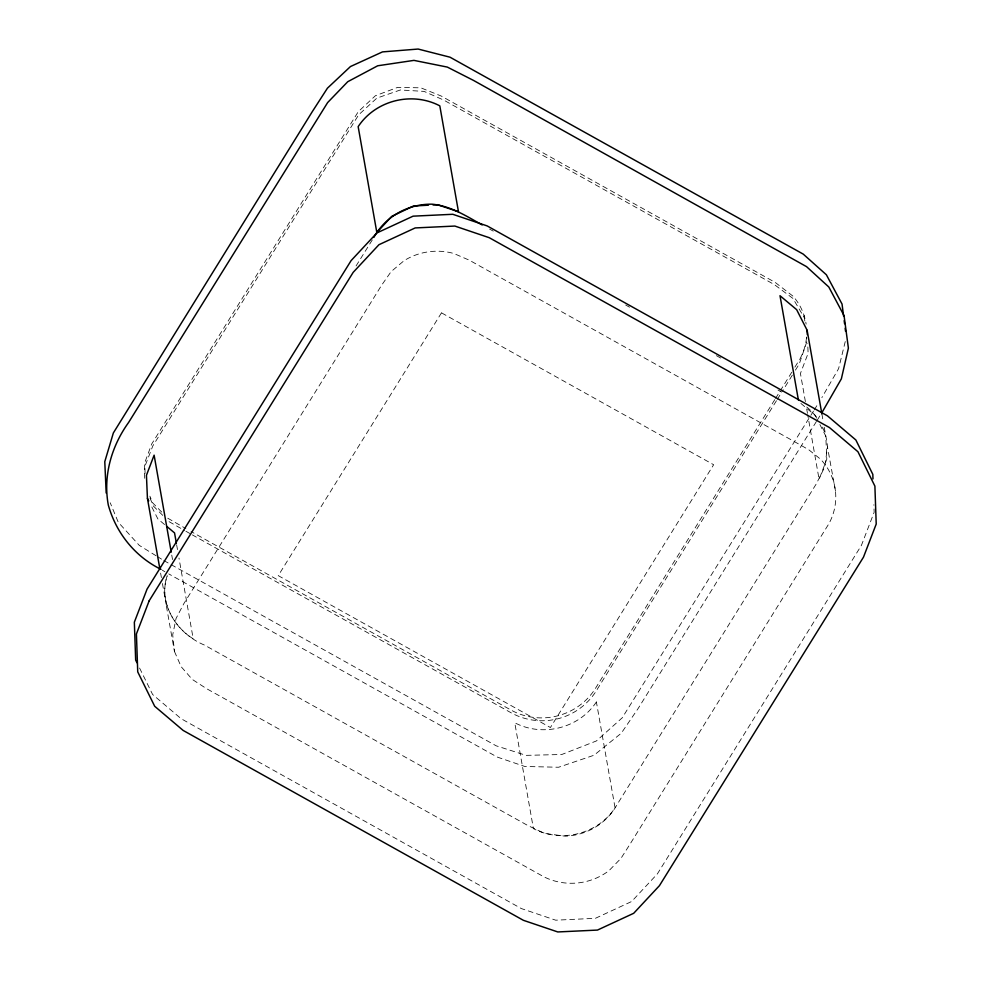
<?xml version="1.0" encoding="UTF-8"?>
<svg xmlns="http://www.w3.org/2000/svg" width="981" height="981" viewBox="0 0 981 981"><rect width="100%" height="100%" fill="white"/><g stroke="black" fill="none" stroke-linecap="round" stroke-linejoin="round"><path stroke-width="0.74" stroke-dasharray="4.91 3.68" d="M822.483 427.14A60.258 57.462 -10 0 1 827.473 446.944L824.8 466.931L816.388 483.707L616.681 805.242A60.062 57.278 -10 0 1 565.228 836.192L544.627 833.409L527.852 825.536L204.453 645.057C178.039 634.29 157.267 604.382 167.224 575.761C159.081 599.501 172.325 626.172 193.208 638.79L178.983 558.066M845.254 341.572L838.596 368.648L821.87 397.612M791.79 372.204L780.925 389.751M794.904 367.127L799.589 359.5M792.341 375.122L782.102 391.652M795.432 370.131L799.294 363.902L806.934 341.363L806.468 336.998M356.078 265.937L372.326 239.855M774.757 399.696L596.007 687.473C578.41 716.535 540.212 726.48 510.623 709.852L191.037 531.506M775.53 398.445L780.165 391.002M776.449 400.739L597.858 688.282C580.2 719.183 541.034 729.925 510.108 712.231L192.386 534.915M777.259 399.439L781.293 392.952M813.457 411.137L622.199 717.834L596.374 740.962L561.782 754.499L526.086 755.358L496.128 745.793L170.179 564.112M814.23 409.911L818.044 403.767M816.425 421.474L638.312 708.233L621.255 733.236L593.983 755.26L558.569 767.252L524.761 766.468L497.183 757.038L168.744 573.91M817.198 420.224L821.072 413.994M489.556 229.076L493.247 231.124M625.67 305.03L629.569 307.2M716.4 355.662L721.575 358.543M777.97 390.021L781.624 392.057M163.827 560.556L168.916 563.401M169.075 521.671L184.624 530.525M185.924 531.261L189.811 533.48M167.751 518.201L185.85 528.575M156.065 555.761L139.253 545.35L118.296 522.321L110.215 502.787M157.352 556.558L162.527 559.759M162.306 570.145L164.869 571.751M800.901 403.436L815.309 415.527L816.621 418.102M164.563 524.541L157.904 518.974L150.706 504.786M162.785 515.405L153.343 506.012L149.333 496.423M161.73 512.07L152.68 502.873L149.885 496.165M804.788 320.971L804.481 318.052L792.942 298.432L774.463 284.662L443.645 100.037L424.062 91.392L400.334 89.982L376.851 98.112L358.69 114.789L152.815 445.938L144.93 466.269L145.065 473.627M819.895 424.552L825.794 436.153L826.787 459.194L819.098 479.341L807.719 414.791M139.572 668.049L152.619 694.499L181.105 718.693L521.316 908.553L555.712 920.19L595.393 918.314L631.617 901.527L657.38 873.887L861.416 545.375L874.145 512.278L873.875 504.7M174.446 651.433L181.178 666.724L192.301 679.441L206.574 688.662L543.155 876.425A59.682 56.923 -10 0 0 609.054 870.601L620.985 858.363L629.974 844.236L828.81 523.866A59.633 56.873 -10 0 0 820.459 459.12L808.749 449.739L795.088 442.002L469.274 260.173L453.872 253.515A59.731 56.972 -10 0 0 404.037 260.701L391.076 271.663L381.609 285.238L183.815 603.695L176.053 618.471L172.717 634.817L174.446 651.433L165.899 603.278M835.481 491.064L827.461 446.956M821.882 413.957L823.182 421.352M824.236 427.275L825.794 436.153M805.389 401.585L800.435 373.467L808.111 353.319L807.682 343.24M806.701 408.979L807.461 413.332M176.629 544.749L177.671 550.672M171.749 555.111L172.533 559.55M160.614 573.137L161.399 577.576M162.441 583.499L166.096 604.21M804.04 315.355L804.481 318.052M144.698 478.311L144.33 463.854L151.687 444.037L358.323 111.626L375.416 95.721L397.71 87.358L420.861 87.836L441.205 96.028L775.235 282.442L793.053 296.201A59.571 56.812 -10 0 1 806.137 324.122M806.75 407.017A60.258 57.462 -10 0 1 817.48 418.495M806.505 337.697A59.571 56.812 -10 0 1 799.601 359.512M441.487 312.841L278.248 575.639L550.415 727.534L713.641 464.724L441.487 312.841M596.387 701.967C579.011 728.319 542.628 737.393 514.755 722.764L533.419 828.638C561.291 843.268 597.687 834.193 615.062 807.841L596.387 701.967"/><path stroke-width="1.47" d="M821.845 412.756L841.367 378.838L848.393 348.108L844.052 315.624L828.798 286.992L806.541 266.648L473.565 80.442L447.324 67.088L413.957 60.381L377.71 65.776L347.752 81.705L327.642 102.564L128.609 422.455C111.429 446.33 102.968 475.748 108.29 504.982C116.028 532.842 134.949 556.583 161.031 569.348M373.835 237.476C385.275 216.47 408.219 203.852 432.008 204.183C450.647 205.9 466.282 216.041 482.198 224.956M428.501 205.188L413.43 206.022L391.689 216.384L376.839 232.522L358.163 126.647C375.539 100.295 411.934 91.221 439.807 105.85L458.47 211.724L437.538 204.698L433.013 204.943M166.782 526.405L174.544 532.916L176.372 543.266M821.882 413.957L807.13 330.278L796.646 309.653L780.005 295.71L798.411 400.101M171.221 552.156L154.115 455.159L146.439 475.295L147.432 498.336L148.732 500.923M136.972 662.764L135.66 660.115L134.348 622.199L147.064 589.103L351.112 260.59L376.863 232.951L413.099 216.163L452.768 214.287L487.177 225.924L827.375 415.785L855.861 439.979L872.82 474.363L872.98 478.912M147.432 498.336L159.829 568.698M843.599 316.14L842.041 304.061L826.382 274.778L803.255 254.128L450.009 57.192L418.127 49.05L382.504 51.895L350.475 66.536L327.446 88.167L312.412 111.454L113.355 432.952L104.783 461.671L106.181 493.026M844.175 320.677L844.567 323.705M845.144 328.23L845.536 331.259M807.13 330.278L807.314 334.595M149.137 600.863L136.42 633.959L137.732 671.887L154.691 706.271L183.177 730.453L523.388 920.313L557.784 931.95L597.466 930.074L633.689 913.299L659.453 885.647L863.488 557.147L876.217 524.05L874.893 486.122L857.946 451.738L829.448 427.544L489.249 237.696L454.853 226.059L415.171 227.935L378.948 244.71L353.185 272.35L149.137 600.863"/></g></svg>
